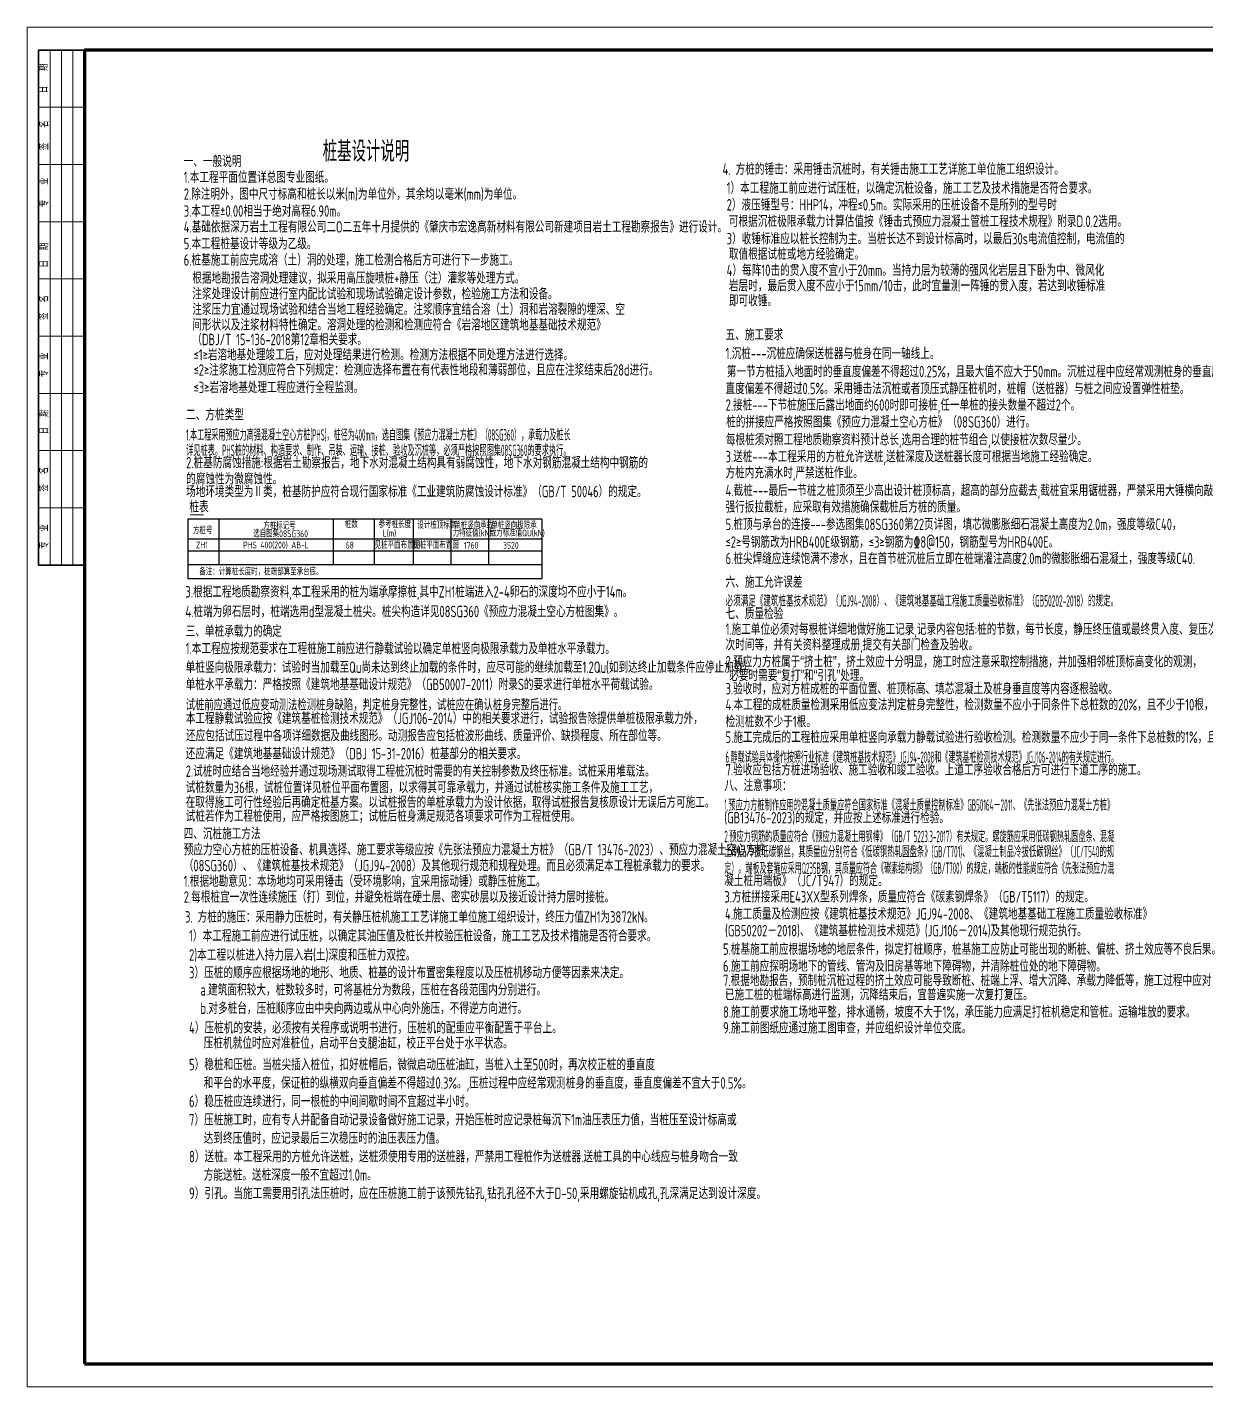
# Model space of a CAD drawing. Extents: x 3968514 to 5230306, y -516551 to -228246.
# Drawn here: x 4298254 to 4349742, y -359553 to -300153 of the extents above; entities that cross this region are included whole.
import ezdxf
from ezdxf.enums import TextEntityAlignment as Align

# ---------------------------------------------------------------- set-up
doc = ezdxf.new("R2010")
doc.units = 0
doc.header["$LTSCALE"] = 1000
doc.header["$MEASUREMENT"] = 0
doc.layers.add('FRAME', color=3, linetype='Continuous', lineweight=18)
doc.layers.add('TEXT', color=7, linetype='Continuous')
doc.styles.add('DXFS', font='txt.shx', dxfattribs={"width": 0.7, "bigfont": 'dxfs.shx'})
doc.styles.add('TSSD_Label', font='tssdeng.shx', dxfattribs={"width": 0.7, "bigfont": 'hztxt.shx'})
doc.styles.add('TSSD_REIN', font='Tssdeng.shx', dxfattribs={"width": 0.7, "bigfont": 'hztxt.shx'})

# ---------------------------------------------------------------- blocks, each defined once
blk = doc.blocks.new('A$C0B803521')
at = {"layer": 'FRAME', "lineweight": 18}
for p, q in [((-100043, 93652), (-100043, 34252)), ((-15943, 93652), (-100043, 93652)), ((-100043, 34252), (-15943, 34252))]:
    blk.add_line(p, q, dxfattribs=at)
at = {"layer": 'FRAME', "lineweight": 35}
for p, q in [((-97543, 92652), (-99543, 92652)), ((-99543, 92652), (-99543, 70152))]:
    blk.add_line(p, q, dxfattribs=at)
at = {"layer": 'FRAME', "lineweight": 140}
for p, q in [((-97543, 92652), (-97543, 35252)), ((-16943, 92652), (-97543, 92652)), ((-97543, 35252), (-16943, 35252))]:
    blk.add_line(p, q, dxfattribs=at)
at = {"layer": 'FRAME', "lineweight": 18}
for points in [[(-99043, 70152), (-99043, 92652)], [(-98543, 70152), (-98543, 92652)], [(-98043, 70152), (-98043, 92652)], [(-97543, 90152), (-99543, 90152)], [(-97543, 87652), (-99543, 87652)], [(-97543, 85152), (-99543, 85152)], [(-97543, 82652), (-99543, 82652)], [(-97543, 80152), (-99543, 80152)], [(-97543, 77652), (-99543, 77652)], [(-97543, 75152), (-99543, 75152)], [(-97543, 72652), (-99543, 72652)]]:
    blk.add_lwpolyline(points, dxfattribs=at)
at = {"layer": 'FRAME', "lineweight": 35}
blk.add_lwpolyline([(-97543, 70152), (-99543, 70152)], dxfattribs=at)
at = {"layer": 'FRAME', "char_height": 350, "attachment_point": 5, "rotation": 90, "style": 'DXFS'}
for s, insert, width in [('日   期', (-99319, 91415), 1350.55), ('签   名   ', (-99289, 88930), 1430.08), ('专   业', (-99284, 86439), 1489.43), ('日  期', (-99293, 83691), 1132.5), ('签  名   ', (-99293, 81402), 1185), ('专  业', (-99293, 78902), 1132.5), ('日  期', (-99293, 76402), 1132.5), ('签  名   ', (-99293, 73902), 1185)]:
    blk.add_mtext(s, dxfattribs=dict(at, insert=insert, width=width))
at = {"layer": 'FRAME', "lineweight": 18, "insert": (-99293, 71402), "char_height": 350, "width": 1132.5, "attachment_point": 5, "rotation": 90, "style": 'DXFS'}
blk.add_mtext('专  业', dxfattribs=at)

msp = doc.modelspace()

# ---------------------------------------------------------------- linework, layer by layer
msp.add_line((4320735.36705, -321632.76316), (4320735.36705, -324232.40121))
at = {"const_width": 40}
msp.add_lwpolyline([(4305373.47937, -321462.31575), (4305958.17564, -321462.31575)], dxfattribs=at)
at = {"layer": 'TEXT'}
for p, q in [((4305276.54475, -321632.76316), (4320735.36705, -321632.76316)), ((4305276.54475, -321632.76316), (4305276.54475, -324232.40121)), ((4306629.91552, -321632.76316), (4306629.91552, -323633.65603)), ((4311621.06655, -321632.76316), (4311621.06655, -323633.65603)), ((4313417.04273, -321632.76316), (4313417.04273, -323633.65603)), ((4315109.73324, -321632.76316), (4315109.73324, -323633.65603)), ((4316758.72342, -321632.76316), (4316758.72342, -323633.65603)), ((4318405.10207, -321632.76316), (4318405.10207, -323633.65603)), ((4305276.54475, -322512.76316), (4320735.36705, -322512.76316)), ((4305276.54475, -323034.91086), (4320735.36705, -323034.91086)), ((4305276.54475, -323034.91086), (4315109.73324, -323034.91086)), ((4305276.54475, -323034.91086), (4320735.36705, -323034.91086)), ((4315109.73324, -323034.91086), (4320735.36705, -323034.91086)), ((4305276.54475, -323633.65603), (4320735.36705, -323633.65603)), ((4305276.54475, -324232.40121), (4320735.36705, -324232.40121))]:
    msp.add_line(p, q, dxfattribs=at)

# ---------------------------------------------------------------- block references
msp.add_blockref('A$C0B803521', (4398297.50372, -393805.3043))

# ---------------------------------------------------------------- texts
at = {"layer": 'TEXT', "style": 'TSSD_REIN', "width": 0.7}
for s, height, p in [('桩基设计说明', 900, (4311164.17004, -306028.07216)), ('方桩标记号', 300, (4308563.20098, -322091.93448)), ('桩数', 300, (4312126.26537, -322031.1566)), ('参考桩长度', 300, (4313607.76674, -322031.1566)), ('设计桩顶标高', 300, (4315296.70846, -322062.4657)), ('单桩竖向承载', 300, (4316909.21897, -322071.32767)), ('单桩竖向极限承', 300, (4318527.24241, -322071.32767)), ('方桩号', 300, (4305497.47821, -322295.85907)), ('选自图集08SG360', 300, (4308127.26989, -322434.94212)), ('L(m)', 300, (4313786.78149, -322406.09965)), ('力特征值(kN)', 300, (4316840.80783, -322404.52061)), ('载力标准值QU(kN)', 300, (4318458.83127, -322404.52061)), ('ZH1', 300, (4305624.77165, -322927.05452)), ('PHS 400(200) AB-L', 300, (4307684.64397, -322927.05452)), ('1760', 300, (4317332.88504, -322939.43496)), ('备注：计算桩长度时，桩端部算至承台底。', 300, (4305773.77283, -324097.29818))]:
    msp.add_text(s, height=height, dxfattribs=at).set_placement(p)
for s, p in [('一、一般说明', (4305092.09223, -306412.6228)), ('1.本工程平面位置详总图专业图纸。', (4305092.09223, -307108.42046)), ('2.除注明外，图中尺寸标高和桩长以米(m)为单位外，其余均以毫米(mm)为单位。', (4305092.09223, -307845.15093)), ('3.本工程%%P0.00相当于绝对高程6.90m。', (4305092.09223, -308586.20965)), ('5.本工程桩基设计等级为乙级。', (4305092.09223, -310010.63585)), ('6.桩基施工前应完成溶（土）洞的处理，施工检测合格后方可进行下一步施工。', (4305092.09223, -310721.7099)), ('根据地勘报告溶洞处理建议，拟采用高压旋喷桩+静压（注）灌浆等处理方式。', (4305467.91868, -311511.62409)), ('注浆处理设计前应进行室内配比试验和现场试验确定设计参数，检验施工方法和设备。', (4305467.91868, -312203.74581)), ('注浆压力宜通过现场试验和结合当地工程经验确定。注浆顺序宜结合溶（土）洞和岩溶裂隙的埋深、空', (4305467.91868, -312877.27899)), ('间形状以及注浆材料特性确定。溶洞处理的检测和检测应符合《岩溶地区建筑地基基础技术规范》', (4305467.91868, -313556.77306)), ('（DBJ/T 15-136-2018第12章相关要求。', (4305467.91868, -314197.51963)), ('五、施工要求', (4328763.13375, -313990.12668)), ('%%1461%%147岩溶地基处理竣工后，应对处理结果进行检测。检测方法根据不同处理方法进行选择。', (4305523.03679, -314864.55193)), ('1.沉桩---沉桩应确保送桩器与桩身在同一轴线上。', (4328763.13375, -314808.24789)), ('%%1462%%147注浆施工检测应符合下列规定：检测应选择布置在有代表性地段和薄弱部位，且应在注浆结束后28d进行。', (4305523.03679, -315525.61868)), ('第一节方桩插入地面时的垂直度偏差不得超过0.25%%%，且最大值不应大于50mm。沉桩过程中应经常观测桩身的垂直度，桩身垂', (4328817.02133, -315597.9776)), ('%%1463%%147岩溶地基处理工程应进行全程监测。', (4305523.03679, -316292.5877)), ('直度偏差不得超过0.5%%%。采用锤击法沉桩或者顶压式静压桩机时，桩帽（送桩器）与桩之间应设置弹性桩垫。', (4328763.13375, -316337.54208)), ('2.接桩---下节桩施压后露出地面约600时即可接桩,任一单桩的接头数量不超过2个。', (4328763.13375, -317059.66261)), ('二、方桩类型', (4305197.95508, -317483.03521)), ('桩的拼接应严格按照图集《预应力混凝土空心方桩》（08SG360）进行。', (4328789.70261, -317799.22709)), ('每根桩须对照工程地质勘察资料预计总长,选用合理的桩节组合,以使接桩次数尽量少。', (4328776.02438, -318573.68182)), ('2.桩基防腐蚀措施:根据岩土勘察报告，地下水对混凝土结构具有弱腐蚀性，地下水对钢筋混凝土结构中钢筋的', (4305197.95508, -319578.89175)), ('方桩内充满水时,严禁送桩作业。', (4328763.13375, -320017.92054)), ('场地环境类型为Ⅱ类，桩基防护应符合现行国家标准《工业建筑防腐蚀设计标准》（GB/T 50046）的规定。', (4305197.95508, -320838.69619)), ('的腐蚀性为微腐蚀性。', (4305197.95508, -320282.44125)), ('强行扳拉截桩，应采取有效措施确保截桩后方桩的质量。', (4328763.13375, -321514.4958)), ('5.桩顶与承台的连接---参选图集08SG360第22页详图，填芯微膨胀细石混凝土高度为2.0m，强度等级C40，', (4328763.13375, -322271.5054)), ('%%1462%%147号钢筋改为HRB400E级钢筋，%%1463%%147钢筋为%%1328@150，钢筋型号为HRB400E。', (4328763.13375, -323045.9613)), ('6.桩尖焊缝应连续饱满不渗水，且在首节桩沉桩后立即在桩端灌注高度2.0m的微膨胀细石混凝土，强度等级C40.', (4328763.13375, -323763.51493)), ('六、施工允许误差', (4328763.13375, -324795.3348)), ('3.根据工程地质勘察资料,本工程采用的桩为端承摩擦桩,其中ZH1桩端进入2-4卵石的深度均不应小于14m。', (4305167.74939, -325222.09601)), ('4.桩端为卵石层时，桩端选用d型混凝土桩尖。桩尖构造详见08SG360《预应力混凝土空心方桩图集》。', (4305167.74939, -326081.24791)), ('七、质量检验', (4328763.13375, -326172.44517)), ('三、单桩承载力的确定', (4305180.56522, -326941.98229)), ('1.本工程应按规范要求在工程桩施工前应进行静载试验以确定单桩竖向极限承载力及单桩水平承载力。', (4305180.56522, -327697.33395)), ('次时间等，并有关资料整理成册,提交有关部门检查及验收。', (4328763.13375, -327533.9711)), ('单桩竖向极限承载力：试验时当加载至Qu尚未达到终止加载的条件时，应尽可能的继续加载至1.2Qu(如到达终止加载条件应停止加载)。', (4305180.56522, -328514.82628)), ('2.预应力方桩属于“挤土桩”，挤土效应十分明显，施工时应注意采取控制措施，并加强相邻桩顶标高变化的观测，', (4328763.13375, -328273.01921)), ('必要时需要“复打”和“引孔”处理。', (4328926.02221, -328873.01921)), ('单桩水平承载力：严格按照《建筑地基基础设计规范》（GB50007-2011）附录S的要求进行单桩水平荷载试验。', (4305180.56522, -329266.24953)), ('3.验收时，应对方桩成桩的平面位置、桩顶标高、填芯混凝土及桩身垂直度等内容逐根验收。', (4328763.13375, -329451.36734)), ('4.本工程的成桩质量检测采用低应变法判定桩身完整性，检测数量不应小于同条件下总桩数的20%%%，且不少于10根，每个柱下承台', (4328763.13375, -330151.24241)), ('本工程静载试验应按《建筑基桩检测技术规范》（JGJ106-2014）中的相关要求进行，试验报告除提供单桩极限承载力外，', (4305180.4686, -330746.60591)), ('检测桩数不少于1根。', (4328763.13375, -330892.51591)), ('还应包括试压过程中各项详细数据及曲线图形。动测报告应包括桩波形曲线、质量评价、缺损程度、所在部位等。', (4305194.85502, -331502.35777)), ('5.施工完成后的工程桩应采用单桩竖向承载力静载试验进行验收检测。检测数量不应少于同一条件下总桩数的1%%%，且不应少于3根。', (4328763.13375, -331572.34719)), ('还应满足《建筑地基基础设计规范》（DBJ 15-31-2016）桩基部分的相关要求。', (4305180.56522, -332290.63564)), ('2.试桩时应结合当地经验并通过现场测试取得工程桩沉桩时需要的有关控制参数及终压标准。试桩采用堆载法。', (4305180.56522, -333054.99949)), ('7.验收应包括方桩进场验收、施工验收和竣工验收。上道工序验收合格后方可进行下道工序的施工。', (4328763.13375, -332997.52251)), ('试桩数量为36根，试桩位置详见桩位平面布置图，以求得其可靠承载力，并通过试桩核实施工条件及施工工艺，', (4305180.56522, -333764.02801)), ('八、注意事项：', (4328709.16605, -333681.83125)), ('在取得施工可行性经验后再确定桩基方案。以试桩报告的单桩承载力为设计依据，取得试桩报告复核原设计无误后方可施工。', (4305180.56522, -334412.29212)), ('试桩若作为工程桩使用，应严格按图施工；试桩后桩身满足规范各项要求可作为工程桩使用。', (4305180.56522, -335019.06507)), ('(GB13476-2023)的规定，并应按上述标准进行检验。', (4328709.16605, -335091.03931)), ('四、沉桩施工方法', (4305093.07121, -335789.51764)), ('（08SG360）、《建筑桩基技术规范》（JGJ94-2008）及其他现行规范和规程处理。而且必须满足本工程桩承载力的要求。', (4305094.48053, -337182.70908)), ('凝土桩用端板》（JC/T947）的规定。', (4328709.16605, -337838.57624)), ('2.每根桩宜一次性连续施压（打）到位，并避免桩端在硬土层、密实砂层以及接近设计持力层时接桩。', (4305093.07121, -338555.78842)), ('3.方桩拼接采用E43XX型系列焊条，质量应符合《碳素钢焊条》（GB/T5117）的规定。', (4328709.16605, -338546.48025)), ('4.施工质量及检测应按《建筑桩基技术规范》JGJ94-2008、《建筑地基基础工程施工质量验收标准》', (4328739.97616, -339291.72925)), ('(GB50202－2018)、《建筑基桩检测技术规范》(JGJ106－2014)及其他现行规范执行。', (4328739.97616, -340023.94487)), ('5.桩基施工前应根据场地的地层条件，拟定打桩顺序，桩基施工应防止可能出现的断桩、偏桩、挤土效应等不良后果。', (4328652.51322, -340832.19108)), ('6.施工前应探明场地下的管线、管沟及旧房基等地下障碍物，并清除桩位处的地下障碍物。', (4328652.51322, -341572.28993)), ('7.根据地勘报告，预制桩沉桩过程的挤土效应可能导致断桩、桩端上浮、增大沉降、承载力降低等，施工过程中应对', (4328652.51322, -342197.98)), ('已施工桩的桩端标高进行监测，沉降结束后，宜普遍实施一次复打复压。', (4328739.97616, -342819.04774)), ('8.施工前要求施工场地平整，排水通畅，坡度不大于1%%%，承压能力应满足打桩机稳定和管桩。运输堆放的要求。', (4328652.51322, -343577.1288)), ('9.施工前图纸应通过施工图审查，并应组织设计单位交底。', (4328652.51322, -344269.61795))]:
    msp.add_text(s, height=500, dxfattribs=at).set_placement(p, align=Align.BOTTOM_LEFT)
at = {"layer": 'TEXT', "color": 7, "style": 'TSSD_Label', "width": 0.7}
for s, p in [('4. 方桩的锤击：采用锤击沉桩时，有关锤击施工工艺详施工单位施工组织设计。', (4328633.4669, -306605.03127)), ('     1）本工程施工前应进行试压桩，以确定沉桩设备，施工工艺及技术措施是否符合要求。', (4327741.22646, -307431.04493)), ('     2）液压锤型号：HHP14，冲程≤0.5m。实际采用的压桩设备不是所列的型号时', (4327741.22646, -308164.55471)), ('可根据沉桩极限承载力计算估值按《锤击式预应力混凝土管桩工程技术规程》附录D.0.2选用。', (4328905.60681, -308882.17559)), ('     3）收锤标准应以桩长控制为主。当桩长达不到设计标高时，以最后30s电流值控制，电流值的', (4327741.22646, -309643.45013)), ('取值根据试桩或地方经验确定。', (4328905.60681, -310317.57333)), ('     4）每阵10击的贯入度不宜小于20mm。当持力层为较薄的强风化岩层且下卧为中、微风化', (4327741.22646, -311024.4773)), ('岩层时，最后贯入度不应小于15mm/10击，此时宜量测一阵锤的贯入度，若达到收锤标准', (4328905.60681, -311698.6005)), ('即可收锤。', (4328905.60681, -312351.05347)), ('3. 方桩的施压：采用静力压桩时，有关静压桩机施工工艺详施工单位施工组织设计，终压力值ZH1为3872kN。', (4305149.67816, -339275.38033)), ('     1）本工程施工前应进行试压桩，以确定其油压值及桩长并校验压桩设备，施工工艺及技术措施是否符合要求。', (4304257.43772, -340101.39399)), ('     2)本工程以桩进入持力层入岩(土)深度和压桩力双控。', (4304257.43772, -340938.59993)), ('     3）压桩的顺序应根据场地的地形、地质、桩基的设计布置密集程度以及压桩机移动方便等因素来决定。', (4304257.43772, -341707.9787)), ('    a.建筑面积较大，桩数较多时，可将基桩分为数段，压桩在各段范围内分别进行。', (4304967.20055, -342460.24625)), ('    b.对多桩台，压桩顺序应由中央向两边或从中心向外施压，不得逆方向进行。', (4304967.20055, -343263.84625)), ('     4）压桩机的安装，必须按有关程序或说明书进行，压桩机的配重应平衡配置于平台上。', (4304257.43772, -344118.77992)), ('        压桩机就位时应对准桩位，启动平台支腿油缸，校正平台处于水平状态。', (4304257.43772, -344783.89721)), ('     5）稳桩和压桩。当桩尖插入桩位，扣好桩帽后，微微启动压桩油缸，当桩入土至500时，再次校正桩的垂直度', (4304257.43772, -345726.59399)), ('        和平台的水平度，保证桩的纵横双向垂直偏差不得超过0.3%%%。,压桩过程中应经常观测桩身的垂直度，垂直度偏差不宜大于0.5%%%。', (4304257.43772, -346530.19399)), ('     6）稳压桩应连续进行，同一根桩的中间间歇时间不宜超过半小时。', (4304257.43772, -347333.79399)), ('     7）压桩施工时，应有专人并配备自动记录设备做好施工记录，开始压桩时应记录桩每沉下1m油压表压力值，当桩压至设计标高或', (4304257.43772, -348137.39399)), ('        达到终压值时，应记录最后三次稳压时的油压表压力值。', (4304257.43772, -348940.99399)), ('     8）送桩。本工程采用的方桩允许送桩，送桩须使用专用的送桩器，严禁用工程桩作为送桩器.送桩工具的中心线应与桩身吻合一致', (4304257.43772, -349744.59399)), ('        方能送桩。送桩深度一般不宜超过1.0m。', (4304257.43772, -350548.19399)), ('     9）引孔。当施工需要用引孔法压桩时，应在压桩施工前于该预先钻孔,钻孔孔径不大于D-50,采用螺旋钻机成孔,孔深满足达到设计深度。', (4304257.43772, -351351.79399))]:
    msp.add_text(s, height=502.25, dxfattribs=at).set_placement(p)
at = {"layer": 'TEXT', "color": 1, "style": 'TSSD_REIN', "width": 0.7}
msp.add_text('4.基础依据深万岩土工程有限公司二O二五年十月提供的《肇庆市宏逸高新材料有限公司新建项目岩土工程勘察报告》进行设计。', height=500, dxfattribs=at).set_placement((4305092.09223, -309278.49004), align=Align.BOTTOM_LEFT)
at = {"layer": 'TEXT', "ltscale": 99, "style": 'TSSD_REIN'}
for s, width, p, p2 in [('1.本工程采用预应力高强混凝土空心方桩(PHS)，桩径为400mm，选自图集《预应力混凝土方桩》（08SG360），承载力及桩长', 0.564708, (4305197.95508, -318216.16978), (4321991.08652, -318216.16978)), ('必须满足《建筑桩基技术规范》（JGJ94-2008）、《建筑地基基础工程施工质量验收标准》（GB50202-2018）的规定。', 0.597546, (4328763.13375, -325467.38005), (4345910.54744, -325467.38005)), ('试桩前应通过低应变动测法检测桩身缺陷，判定桩身完整性，试桩应在确认桩身完整后进行。', 0.826001, (4305180.56522, -330006.42772), (4321846.925, -330006.42772)), ('1.预应力方桩制作应用的混凝土质量应符合国家标准《混凝土质量控制标准》GB50164－2011、《先张法预应力混凝土方桩》', 0.600713, (4328709.16605, -334385.10919), (4345741.42528, -334385.10919)), ('2.预应力钢筋的质量应符合《预应力混凝土用钢棒》（GB/T 5223.3-2017）有关规定。螺旋筋应采用低碳钢热轧圆盘条、混凝', 0.578166, (4328709.16605, -335760.19898), (4345741.42528, -335760.19898)), ('土制品冷拔低碳钢丝，其质量应分别符合《低碳钢热轧圆盘条》(GB/T701)、《混凝土制品冷拔低碳钢丝》（JC/T540的规', 0.602111, (4328709.16605, -336422.76915), (4345741.42528, -336422.76915)), ('定）。端板及套箍应采用Q235B钢，其质量应符合《碳素结构钢》（GB/T700）的规定，端板的性能尚应符合《先张法预应力混', 0.58409, (4328709.16605, -337146.08803), (4345741.42528, -337146.08803))]:
    msp.add_text(s, height=500, dxfattribs=dict(at, width=width)).set_placement(p, p2, align=Align.FIT)
at = {"layer": 'TEXT', "style": 'TSSD_REIN'}
for s, width, p, p2 in [('详见桩表。PHS桩的材料、构造要求、制作、吊装、运输、接桩、验收及沉桩等，必须严格按照图集08SG360的要求执行。', 0.608441, (4305197.95508, -318890.1342), (4321991.08652, -318890.1342)), ('6.静载试验具体操作按照行业标准《建筑桩基技术规范》JGJ94-2008和《建筑基桩检测技术规范》JGJ106-2014的有关规定进行。', 0.559665, (4328763.13375, -332295.04004), (4345910.54744, -332295.04004))]:
    msp.add_text(s, height=500, dxfattribs=dict(at, width=width)).set_placement(p, p2, align=Align.FIT)
at = {"layer": 'TEXT', "ltscale": 99, "style": 'TSSD_REIN', "width": 0.7}
for s, p in [('3.送桩---本工程采用的方桩允许送桩,送桩深度及送桩器长度可根据当地施工经验确定。', (4328763.13375, -319313.24747)), ('4.截桩---最后一节桩之桩顶须至少高出设计桩顶标高，超高的部分应截去,截桩宜采用锯桩器，严禁采用大锤横向敲击截桩或', (4328763.13375, -320792.37527)), ('1.施工单位必须对每根桩详细地做好施工记录,记录内容包括:桩的节数，每节长度，静压终压值或最终贯入度、复压次数、每', (4328763.13375, -326854.13792)), ('预应力空心方桩的压桩设备、机具选择、施工要求等级应按《先张法预应力混凝土方桩》（GB/T 13476-2023）、预应力混凝土空心方桩', (4305093.07121, -336486.11336)), ('1.根据地勘意见：本场地均可采用锤击（受环境影响，宜采用振动锤）或静压桩施工。', (4305093.07121, -337863.20492))]:
    msp.add_text(s, height=500, dxfattribs=at).set_placement(p, align=Align.BOTTOM_LEFT)
at = {"layer": 'TEXT', "ltscale": 99, "style": 'TSSD_REIN'}
for s, height, width, p in [('桩表', 500, 0.73686, (4305336.81688, -321359.05022)), ('见桩平面布置图', 300, 0.7, (4313433.26131, -322934.42319)), ('见桩平面布置图', 300, 0.7, (4315125.95181, -322934.42319))]:
    msp.add_text(s, height=height, dxfattribs=dict(at, width=width)).set_placement(p)
at = {"layer": 'TEXT', "color": 1, "ltscale": 99, "style": 'TSSD_REIN', "width": 0.7}
msp.add_text('68', height=300, dxfattribs=at).set_placement((4312166.53769, -322934.42319))
at = {"layer": 'TEXT', "color": 1, "style": 'TSSD_REIN', "width": 0.7}
msp.add_text('3520', height=300, dxfattribs=at).set_placement((4319043.65731, -322939.43496))

doc.saveas('drawing.dxf')
